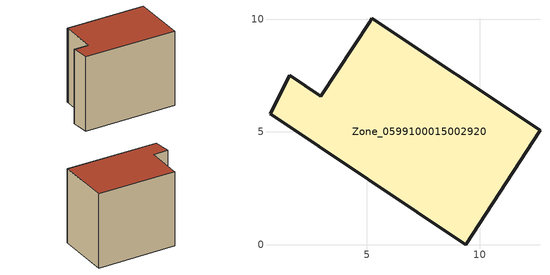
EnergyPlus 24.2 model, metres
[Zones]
Zone_0599100015002920
 floor ground (C_G): 9.39,0 0.7,5.81 1.58,7.51 2.96,6.59 5.15,9.92 5.22,10.04 12.68,5.08 z0.84
 wall outside (C_F): 0.7,5.81 9.39,0 12.68,5.08 5.22,10.04 5.15,9.92 2.96,6.59 1.58,7.51 0.7,5.81 z0.84:9.44
 roof outside (C_R): 1.58,7.51 0.7,5.81 9.39,0 12.68,5.08 5.22,10.04 5.15,9.92 2.96,6.59 z9.44
[BUILDING]
Pand.0599100015002920: North Axis=0; Terrain=City; Loads Convergence Tolerance Value=0.04; Temperature Convergence Tolerance Value=0.4; Solar Distribution=FullExterior; Maximum Number of Warmup Days=25; Minimum Number of Warmup Days=1
[Site:Location]
Rotterdam.The.Hague.AP_ZH_NLD Design_Conditions: Latitude=51.96; Longitude=4.45; Time Zone=1; Elevation=-4.5
[SITE:GROUNDTEMPERATURE:BUILDINGSURFACE]
18, 18, 18, 18, 18, 18, 18, 18, 18, 18, 18, 18
[MATERIAL] Thermal Absorptance=0.9; Solar Absorptance=0.7; Visible Absorptance=0.7
Name | Roughness | Thickness | Conductivity | Density | Specific Heat
G.TC.1975-1991 | MediumSmooth | 0.15 | 0.288461 | 540 | 1210
F.TC.1975-1991 | Rough | 0.3 | 0.230769 | 1920 | 840
R.TC.1975-1991 | MediumRough | 0.2 | 0.153846 | 1500 | 1000
[CONSTRUCTION]
C_G: G.TC.1975-1991
C_F: F.TC.1975-1991
C_R: R.TC.1975-1991
[ZONE]
Zone_0599100015002920: Type=1; Multiplier=1; Ceiling Height=Autocalculate; Volume=Autocalculate; Floor Area=autocalculate; Part of Total Floor Area=Yes
[ZONEINFILTRATION:DESIGNFLOWRATE]
Infil_Zone_0599100015002920: Zone or ZoneList or Space or SpaceList=Zone_0599100015002920; Schedule=AlwaysOn; Design Flow Rate Calculation Method=Flow/Area; Flow Rate per Floor Area=0.003; Constant Term Coefficient=1; Temperature Term Coefficient=0; Velocity Term Coefficient=0; Velocity Squared Term Coefficient=0
[HVACTEMPLATE:ZONE:IDEALLOADSAIRSYSTEM]
Zone_0599100015002920: Maximum Heating Supply Air Temperature=50; Minimum Cooling Supply Air Temperature=13; Maximum Heating Supply Air Humidity Ratio=0.0156; Minimum Cooling Supply Air Humidity Ratio=0.0077; Heating Limit=NoLimit; Cooling Limit=NoLimit; Dehumidification Control Type=ConstantSensibleHeatRatio; Cooling Sensible Heat Ratio=0.7; Dehumidification Setpoint=60; Humidification Control Type=None; Humidification Setpoint=30; Outdoor Air Method=None; Outdoor Air Flow Rate per Person=0.00944; Outdoor Air Flow Rate per Zone Floor Area=0; Outdoor Air Flow Rate per Zone=0; Demand Controlled Ventilation Type=None; Outdoor Air Economizer Type=NoEconomizer; Heat Recovery Type=None; Sensible Heat Recovery Effectiveness=0.7; Latent Heat Recovery Effectiveness=0.65
[ZONECONTROL:THERMOSTAT]
ThermostatControl_Zone_0599100015002920: Zone or ZoneList=Zone_0599100015002920; Control Type Schedule=DualSetpointControlType; Control 1=Thermostat_Zone_0599100015002920; Temperature Difference Between Cutout And Setpoint=0
[THERMOSTATSETPOINT:DUALSETPOINT]
Thermostat_Zone_0599100015002920: Heating Setpoint Temperature Schedule=HeatingSetpoint_Zone_0599100015002920; Cooling Setpoint Temperature Schedule=CoolingSetpoint_Zone_0599100015002920
[SCHEDULE:COMPACT]
HeatingSetpoint_Zone_0599100015002920: Through: 12/31, For: AllDays, Until: 24:00, 21
CoolingSetpoint_Zone_0599100015002920: Through: 12/31, For: AllDays, Until: 24:00, 24
DualSetpointControlType: Through: 12/31, For: AllDays, Until: 24:00, 4
AlwaysOn: Through: 12/31, For: AllDays, Until: 24:00, 1
